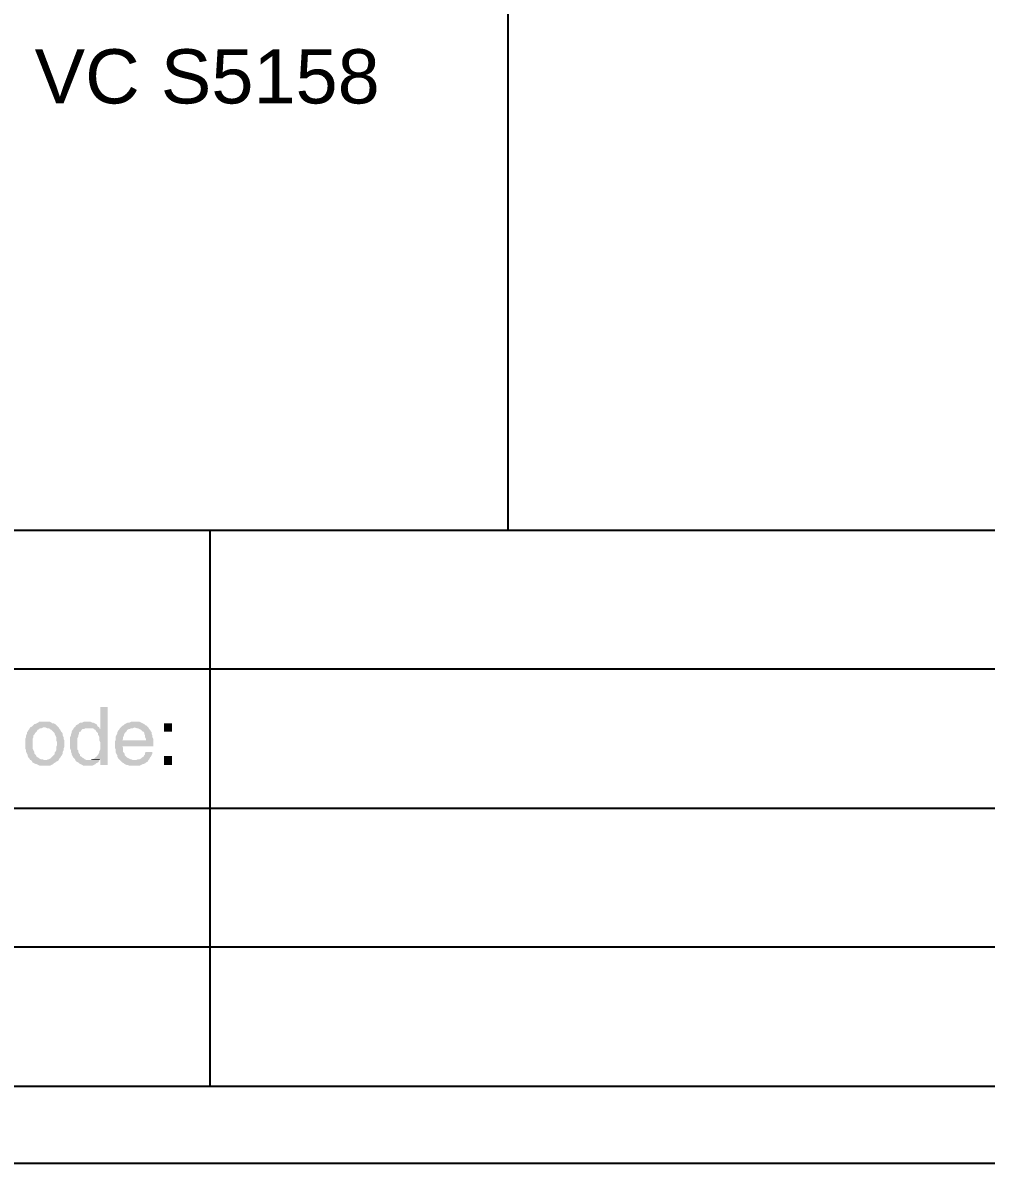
# Model space of a CAD drawing. Header units: millimetres. Extents: x 7018 to 13530, y 4187 to 5692.
# Drawn here: x 8922.8 to 8976.2, y 4524.9 to 4588 of the extents above; entities that cross this region are included whole.
import ezdxf

# ---------------------------------------------------------------- set-up
doc = ezdxf.new("R2010")
doc.units = ezdxf.units.MM
doc.styles.get("Standard").update_dxf_attribs({"font": 'arial.ttf'})

msp = doc.modelspace()

# ---------------------------------------------------------------- hatches: boundary and pattern name
at = {"transparency": 33554559}
for points in [[(8927.534, 4550.163), (8927.128, 4550.163), (8927.128, 4548.945), (8926.767, 4548.945), (8926.857, 4548.9), (8926.902, 4548.809), (8926.948, 4548.764), (8926.993, 4548.719), (8926.993, 4548.629), (8927.038, 4548.584), (8927.083, 4548.493), (8927.083, 4548.313), (8927.128, 4548.223), (8927.128, 4547.816), (8927.083, 4547.726), (8927.083, 4547.681), (8927.038, 4547.591), (8926.993, 4547.501), (8926.948, 4547.455), (8926.948, 4547.455), (8926.857, 4547.365), (8926.812, 4547.32), (8926.722, 4547.275), (8927.128, 4547.275), (8927.128, 4546.959), (8927.534, 4546.959)], [(8924.059, 4549.351), (8923.743, 4549.351), (8923.698, 4549.306), (8923.608, 4549.261), (8923.517, 4549.216), (8923.472, 4549.216), (8923.382, 4549.125), (8923.337, 4549.08), (8923.247, 4549.035), (8923.247, 4549.035), (8923.202, 4548.945), (8923.156, 4548.9), (8923.111, 4548.809), (8923.066, 4548.764), (8923.066, 4548.674), (8923.021, 4548.584), (8923.021, 4548.493), (8922.976, 4548.403), (8922.976, 4548.132), (8922.976, 4547.862), (8923.021, 4547.771), (8923.021, 4547.681), (8923.066, 4547.591), (8923.111, 4547.501), (8923.111, 4547.455), (8923.156, 4547.365), (8923.202, 4547.32), (8923.247, 4547.23), (8924.059, 4547.23), (8924.014, 4547.23), (8923.924, 4547.275), (8923.833, 4547.275), (8923.743, 4547.32), (8923.698, 4547.365), (8923.608, 4547.41), (8923.563, 4547.501), (8923.517, 4547.546), (8923.472, 4547.591), (8923.472, 4547.681), (8923.427, 4547.771), (8923.382, 4547.862), (8923.382, 4548.403), (8923.427, 4548.493), (8923.427, 4548.584), (8923.472, 4548.629), (8923.517, 4548.719), (8923.563, 4548.764), (8923.608, 4548.809), (8923.653, 4548.9), (8923.743, 4548.945), (8923.788, 4548.99), (8923.879, 4548.99), (8923.969, 4549.035), (8924.826, 4549.035), (8924.781, 4549.08), (8924.691, 4549.17), (8924.646, 4549.216), (8924.556, 4549.261), (8924.465, 4549.261), (8924.42, 4549.306), (8924.33, 4549.351), (8924.149, 4549.351)], [(8926.406, 4549.351), (8926.225, 4549.351), (8926.135, 4549.306), (8926.045, 4549.306), (8925.955, 4549.261), (8925.909, 4549.216), (8925.819, 4549.17), (8925.774, 4549.125), (8925.729, 4549.035), (8925.684, 4549.035), (8926.496, 4548.99), (8926.722, 4548.99), (8926.767, 4548.945), (8927.128, 4548.945), (8927.083, 4548.99), (8927.083, 4549.035), (8926.993, 4549.08), (8926.948, 4549.17), (8926.902, 4549.216), (8926.812, 4549.261), (8926.722, 4549.306), (8926.677, 4549.306), (8926.586, 4549.351), (8926.496, 4549.351)], [(8929.069, 4549.351), (8928.843, 4549.351), (8928.753, 4549.306), (8928.663, 4549.306), (8928.572, 4549.261), (8928.482, 4549.216), (8928.437, 4549.17), (8928.347, 4549.125), (8928.301, 4549.08), (8928.256, 4549.035), (8929.024, 4549.035), (8929.159, 4548.99), (8929.204, 4548.99), (8929.294, 4548.945), (8929.385, 4548.9), (8929.43, 4548.854), (8929.475, 4548.809), (8929.52, 4548.809), (8929.565, 4548.719), (8929.565, 4548.674), (8929.61, 4548.584), (8929.61, 4548.493), (8929.655, 4548.403), (8929.655, 4548.313), (8928.347, 4548.313), (8927.94, 4548.268), (8927.94, 4547.907), (8927.986, 4547.816), (8927.986, 4547.636), (8928.031, 4547.546), (8928.076, 4547.501), (8928.076, 4547.41), (8928.121, 4547.32), (8928.166, 4547.275), (8928.211, 4547.23), (8929.024, 4547.23), (8928.933, 4547.23), (8928.843, 4547.275), (8928.798, 4547.275), (8928.708, 4547.32), (8928.617, 4547.365), (8928.572, 4547.41), (8928.527, 4547.455), (8928.482, 4547.501), (8928.482, 4547.546), (8928.437, 4547.636), (8928.392, 4547.681), (8928.392, 4547.907), (8928.347, 4547.997), (8930.062, 4547.997), (8930.062, 4548.403), (8930.017, 4548.493), (8930.017, 4548.584), (8929.971, 4548.674), (8929.971, 4548.764), (8929.926, 4548.809), (8929.881, 4548.9), (8929.836, 4548.945), (8929.791, 4549.035), (8929.746, 4549.08), (8929.701, 4549.125), (8929.61, 4549.17), (8929.565, 4549.216), (8929.475, 4549.261), (8929.385, 4549.306), (8929.294, 4549.351), (8929.159, 4549.351)], [(8931.1, 4548.809), (8931.1, 4549.261), (8930.648, 4549.261), (8930.648, 4548.809)], [(8924.826, 4549.035), (8924.059, 4549.035), (8924.104, 4549.035), (8924.194, 4548.99), (8924.285, 4548.99), (8924.33, 4548.945), (8924.42, 4548.9), (8924.465, 4548.854), (8924.556, 4548.764), (8924.601, 4548.719), (8924.601, 4548.674), (8924.646, 4548.584), (8924.691, 4548.493), (8924.691, 4548.313), (8924.736, 4548.223), (8924.736, 4548.042), (8924.691, 4547.952), (8924.691, 4547.771), (8924.646, 4547.681), (8924.601, 4547.636), (8924.601, 4547.546), (8924.556, 4547.501), (8924.51, 4547.455), (8924.42, 4547.365), (8924.375, 4547.32), (8924.285, 4547.275), (8924.24, 4547.275), (8924.149, 4547.23), (8923.292, 4547.23), (8923.337, 4547.185), (8923.382, 4547.094), (8923.472, 4547.049), (8923.563, 4547.004), (8923.608, 4547.004), (8923.698, 4546.959), (8923.788, 4546.914), (8924.33, 4546.914), (8924.42, 4546.959), (8924.51, 4547.004), (8924.556, 4547.049), (8924.646, 4547.094), (8924.691, 4547.139), (8924.781, 4547.185), (8924.826, 4547.23), (8924.826, 4547.23), (8924.871, 4547.32), (8924.917, 4547.365), (8924.962, 4547.455), (8925.007, 4547.501), (8925.052, 4547.591), (8925.052, 4547.681), (8925.097, 4547.771), (8925.097, 4547.862), (8925.142, 4547.952), (8925.142, 4548.132), (8925.142, 4548.313), (8925.097, 4548.403), (8925.097, 4548.493), (8925.052, 4548.584), (8925.052, 4548.674), (8925.007, 4548.764), (8924.962, 4548.809), (8924.917, 4548.9), (8924.871, 4548.945)], [(8925.684, 4549.035), (8925.639, 4548.945), (8925.594, 4548.9), (8925.548, 4548.809), (8925.548, 4548.719), (8925.503, 4548.674), (8925.503, 4548.584), (8925.458, 4548.493), (8925.458, 4547.862), (8925.503, 4547.771), (8925.503, 4547.681), (8925.548, 4547.591), (8925.548, 4547.546), (8925.594, 4547.455), (8925.639, 4547.365), (8925.684, 4547.32), (8925.729, 4547.275), (8925.774, 4547.185), (8925.819, 4547.139), (8925.909, 4547.094), (8925.955, 4547.049), (8926.045, 4547.004), (8926.135, 4546.959), (8926.18, 4546.914), (8926.677, 4546.914), (8926.767, 4546.959), (8926.857, 4547.004), (8926.902, 4547.049), (8926.993, 4547.094), (8927.038, 4547.139), (8927.083, 4547.23), (8926.361, 4547.23), (8926.271, 4547.275), (8926.225, 4547.32), (8926.135, 4547.365), (8926.09, 4547.41), (8926, 4547.455), (8926, 4547.546), (8925.955, 4547.591), (8925.909, 4547.681), (8925.909, 4547.771), (8925.864, 4547.816), (8925.864, 4548.448), (8925.909, 4548.539), (8925.909, 4548.629), (8925.955, 4548.674), (8925.955, 4548.764), (8926, 4548.809), (8926.045, 4548.809), (8926.09, 4548.9), (8926.135, 4548.945), (8926.225, 4548.945), (8926.316, 4548.99), (8926.496, 4548.99)], [(8928.256, 4549.035), (8928.211, 4548.99), (8928.166, 4548.9), (8928.121, 4548.854), (8928.076, 4548.764), (8928.076, 4548.719), (8928.031, 4548.629), (8927.986, 4548.539), (8927.986, 4548.358), (8927.94, 4548.268), (8928.347, 4548.313), (8928.392, 4548.403), (8928.392, 4548.493), (8928.437, 4548.584), (8928.437, 4548.629), (8928.482, 4548.719), (8928.527, 4548.764), (8928.572, 4548.809), (8928.617, 4548.9), (8928.708, 4548.945), (8928.753, 4548.945), (8928.843, 4548.99), (8928.933, 4548.99), (8929.024, 4549.035)], [(8930.017, 4547.681), (8929.655, 4547.681), (8929.61, 4547.636), (8929.61, 4547.546), (8929.565, 4547.501), (8929.52, 4547.41), (8929.43, 4547.365), (8929.385, 4547.32), (8929.294, 4547.275), (8929.204, 4547.275), (8929.114, 4547.23), (8928.211, 4547.23), (8928.301, 4547.139), (8928.347, 4547.094), (8928.437, 4547.049), (8928.482, 4547.004), (8928.572, 4546.959), (8928.663, 4546.959), (8928.708, 4546.914), (8929.294, 4546.914), (8929.385, 4546.959), (8929.475, 4547.004), (8929.52, 4547.004), (8929.61, 4547.049), (8929.655, 4547.094), (8929.746, 4547.139), (8929.791, 4547.23), (8929.836, 4547.275), (8929.881, 4547.365), (8929.926, 4547.41), (8929.971, 4547.501), (8930.017, 4547.591)], [(8931.1, 4546.959), (8931.1, 4547.455), (8930.648, 4547.455), (8930.648, 4546.959)], [(8926.722, 4547.275), (8926.677, 4547.275), (8926.586, 4547.23), (8926.496, 4547.23), (8927.083, 4547.23), (8927.128, 4547.275)]]:
    msp.add_hatch(color=256, dxfattribs=at).paths.add_polyline_path(points)

# ---------------------------------------------------------------- linework, layer by layer
for p, q in [((8949.676, 4815.918), (8949.676, 4559.957)), ((8888.675, 4529.177), (9297.931, 4529.177))]:
    msp.add_line(p, q)
msp.add_lwpolyline([(9301.969, 4524.918), (9301.969, 4821.918), (8881.969, 4821.918), (8881.969, 4524.918)], close=True)
for points in [[(8901.493, 4559.957), (9297.931, 4559.957)], [(8933.194, 4559.957), (8933.194, 4529.177)], [(8901.493, 4552.285), (9197.623, 4552.285)], [(8901.493, 4544.567), (9250.563, 4544.567)], [(8901.493, 4536.894), (9197.623, 4536.894)]]:
    msp.add_lwpolyline(points)

# ---------------------------------------------------------------- texts
at = {"insert": (8933.044, 4585.047), "char_height": 2.9997, "width": 34.34827, "attachment_point": 5}
msp.add_mtext('VC S5158', dxfattribs=at)

doc.saveas('drawing.dxf')
